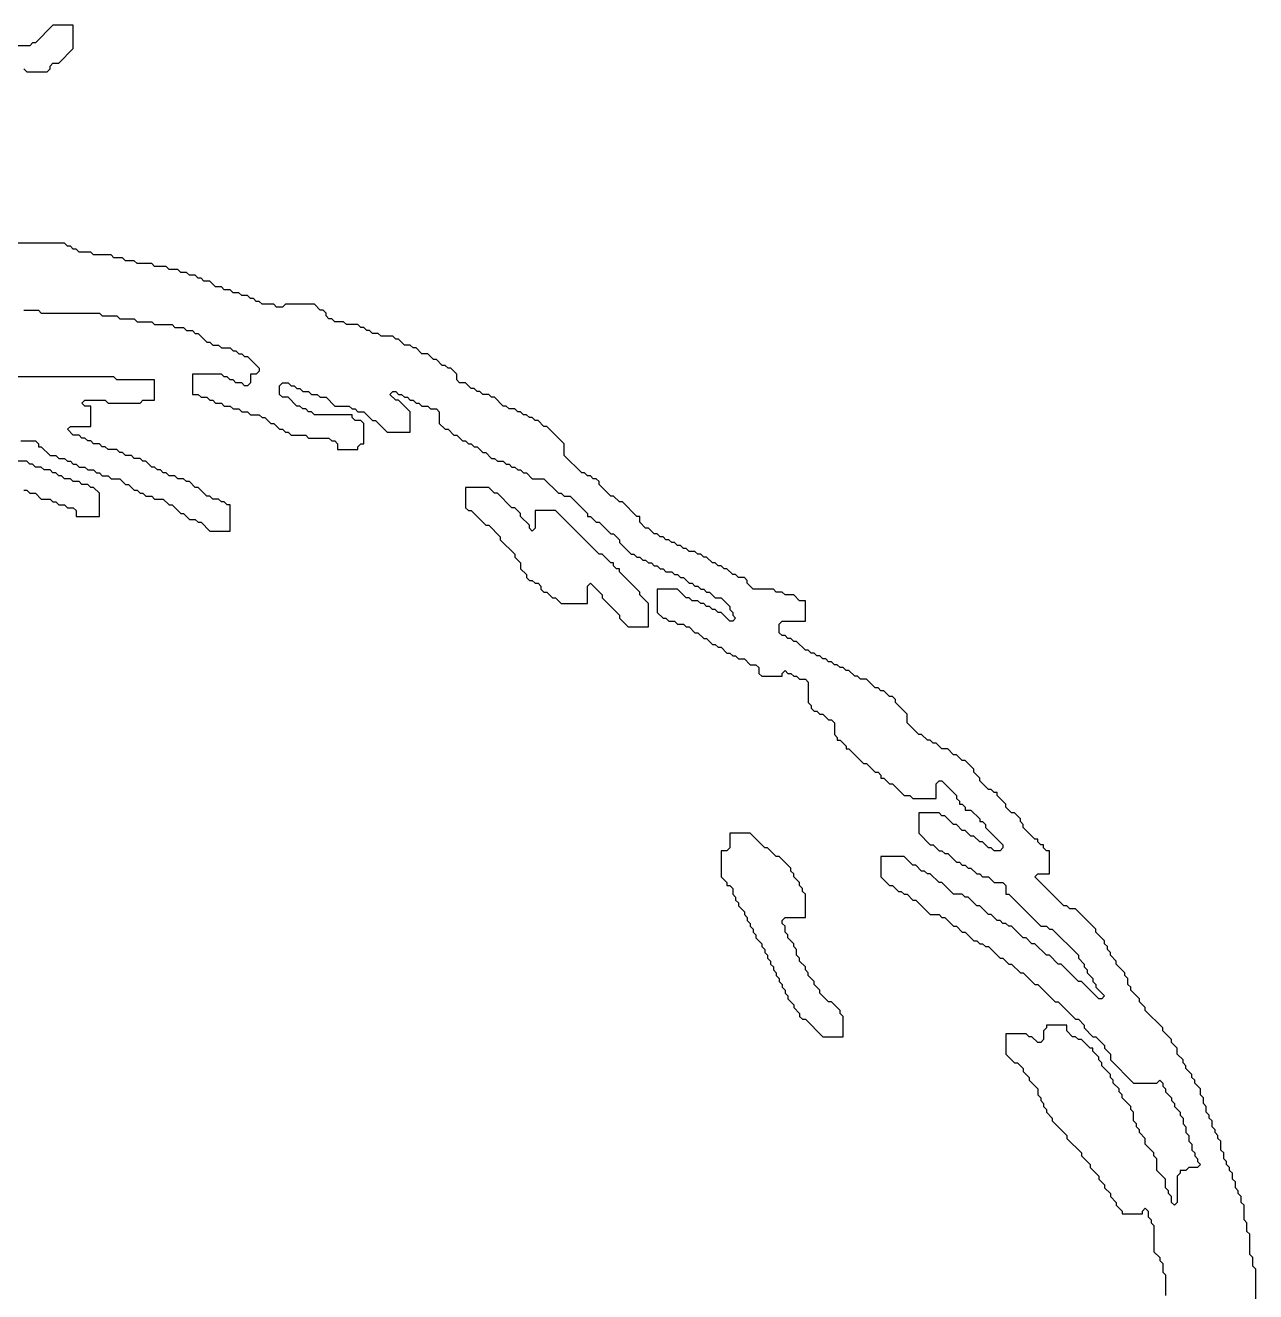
# Model space of a CAD drawing. Header units: metres. Extents: x 0 to 7998, y 2 to 10328.
# Drawn here: x 3615 to 4462, y 9457 to 10328 of the extents above; entities that cross this region are included whole.
import ezdxf

# ---------------------------------------------------------------- set-up
doc = ezdxf.new("R2010")
doc.units = ezdxf.units.M

msp = doc.modelspace()

# ---------------------------------------------------------------- linework, layer by layer
for points in [[(3614, 10298), (3616, 10296), (3630, 10296), (3632, 10298), (3632, 10300), (3634, 10302), (3638, 10302), (3648, 10312), (3648, 10328), (3634, 10328), (3622, 10316), (3620, 10316), (3618, 10314), (3610, 10314)], [(4462, 9440), (4462, 9472), (4460, 9474), (4460, 9480), (4458, 9482), (4458, 9496), (4456, 9498), (4456, 9504), (4454, 9506), (4454, 9516), (4452, 9518), (4452, 9522), (4450, 9524), (4450, 9526), (4448, 9528), (4448, 9532), (4446, 9534), (4446, 9538), (4444, 9540), (4444, 9542), (4442, 9544), (4442, 9546), (4440, 9548), (4440, 9552), (4438, 9554), (4438, 9560), (4436, 9562), (4436, 9564), (4434, 9566), (4434, 9568), (4432, 9570), (4432, 9574), (4430, 9576), (4430, 9578), (4428, 9580), (4428, 9584), (4426, 9586), (4426, 9590), (4424, 9592), (4424, 9596), (4420, 9600), (4420, 9602), (4418, 9604), (4418, 9606), (4414, 9610), (4414, 9612), (4412, 9614), (4412, 9616), (4408, 9620), (4408, 9624), (4404, 9628), (4404, 9630), (4398, 9636), (4398, 9638), (4386, 9650), (4386, 9652), (4382, 9656), (4382, 9658), (4376, 9664), (4376, 9666), (4374, 9668), (4374, 9672), (4372, 9674), (4372, 9676), (4366, 9682), (4366, 9684), (4362, 9688), (4362, 9690), (4360, 9692), (4360, 9694), (4358, 9696), (4358, 9698), (4352, 9704), (4352, 9706), (4338, 9720), (4334, 9720), (4332, 9722), (4330, 9722), (4310, 9742), (4312, 9744), (4320, 9744), (4320, 9760), (4318, 9760), (4316, 9762), (4316, 9764), (4314, 9764), (4312, 9766), (4312, 9768), (4310, 9768), (4302, 9776), (4302, 9778), (4300, 9780), (4300, 9782), (4296, 9786), (4294, 9786), (4290, 9790), (4290, 9792), (4284, 9798), (4284, 9800), (4282, 9800), (4280, 9802), (4278, 9802), (4272, 9808), (4272, 9810), (4268, 9814), (4268, 9816), (4262, 9822), (4260, 9822), (4256, 9826), (4254, 9826), (4250, 9830), (4246, 9830), (4242, 9834), (4240, 9834), (4238, 9836), (4236, 9836), (4232, 9840), (4230, 9840), (4222, 9848), (4222, 9854), (4214, 9862), (4214, 9864), (4212, 9866), (4210, 9866), (4206, 9870), (4204, 9870), (4202, 9872), (4200, 9872), (4194, 9878), (4190, 9878), (4188, 9880), (4186, 9880), (4182, 9884), (4180, 9884), (4178, 9886), (4176, 9886), (4174, 9888), (4172, 9888), (4170, 9890), (4168, 9890), (4166, 9892), (4164, 9892), (4162, 9894), (4160, 9894), (4158, 9896), (4156, 9896), (4154, 9898), (4152, 9898), (4146, 9904), (4144, 9904), (4142, 9906), (4140, 9906), (4138, 9908), (4136, 9908), (4134, 9910), (4134, 9916), (4136, 9918), (4152, 9918), (4152, 9932), (4148, 9932), (4144, 9936), (4138, 9936), (4136, 9938), (4132, 9938), (4130, 9940), (4116, 9940), (4112, 9944), (4112, 9946), (4110, 9948), (4106, 9948), (4104, 9950), (4102, 9950), (4098, 9954), (4096, 9954), (4094, 9956), (4092, 9956), (4090, 9958), (4088, 9958), (4084, 9962), (4082, 9962), (4080, 9964), (4078, 9964), (4076, 9966), (4072, 9966), (4070, 9968), (4068, 9968), (4066, 9970), (4064, 9970), (4062, 9972), (4060, 9972), (4058, 9974), (4056, 9974), (4054, 9976), (4052, 9976), (4050, 9978), (4048, 9978), (4044, 9982), (4042, 9982), (4038, 9986), (4038, 9990), (4036, 9990), (4026, 10000), (4024, 10000), (4020, 10004), (4018, 10004), (4010, 10012), (4010, 10014), (4008, 10016), (4006, 10016), (4004, 10018), (4002, 10018), (4000, 10020), (3998, 10020), (3986, 10032), (3986, 10040), (3974, 10052), (3972, 10052), (3968, 10056), (3966, 10056), (3964, 10058), (3962, 10058), (3960, 10060), (3958, 10060), (3956, 10062), (3954, 10062), (3952, 10064), (3948, 10064), (3946, 10066), (3944, 10066), (3938, 10072), (3936, 10072), (3934, 10074), (3930, 10074), (3928, 10076), (3926, 10076), (3924, 10078), (3922, 10078), (3918, 10082), (3914, 10082), (3912, 10084), (3912, 10088), (3908, 10092), (3906, 10092), (3904, 10094), (3902, 10094), (3898, 10098), (3896, 10098), (3892, 10102), (3888, 10102), (3884, 10106), (3882, 10106), (3880, 10108), (3876, 10108), (3872, 10112), (3870, 10112), (3868, 10114), (3860, 10114), (3858, 10116), (3854, 10116), (3852, 10118), (3850, 10118), (3848, 10120), (3846, 10120), (3844, 10122), (3836, 10122), (3834, 10124), (3828, 10124), (3826, 10126), (3824, 10126), (3822, 10128), (3822, 10130), (3820, 10132), (3818, 10132), (3814, 10136), (3794, 10136), (3792, 10134), (3788, 10134), (3786, 10136), (3778, 10136), (3776, 10138), (3774, 10138), (3772, 10140), (3770, 10140), (3768, 10142), (3764, 10142), (3762, 10144), (3758, 10144), (3756, 10146), (3752, 10146), (3750, 10148), (3746, 10148), (3742, 10152), (3738, 10152), (3736, 10154), (3734, 10154), (3732, 10156), (3728, 10156), (3726, 10158), (3722, 10158), (3720, 10160), (3714, 10160), (3712, 10162), (3704, 10162), (3702, 10164), (3692, 10164), (3690, 10166), (3684, 10166), (3682, 10168), (3676, 10168), (3674, 10170), (3662, 10170), (3660, 10172), (3652, 10172), (3650, 10174), (3648, 10174), (3646, 10176), (3644, 10176), (3642, 10178), (3596, 10178)], [(3614, 10132), (3624, 10132), (3626, 10130), (3666, 10130), (3668, 10128), (3678, 10128), (3680, 10126), (3690, 10126), (3692, 10124), (3702, 10124), (3704, 10122), (3716, 10122), (3718, 10120), (3724, 10120), (3726, 10118), (3730, 10118), (3732, 10116), (3734, 10116), (3740, 10110), (3742, 10110), (3744, 10108), (3748, 10108), (3750, 10106), (3756, 10106), (3758, 10104), (3760, 10104), (3762, 10102), (3764, 10102), (3766, 10100), (3768, 10100), (3776, 10092), (3776, 10090), (3774, 10088), (3770, 10088), (3770, 10082), (3768, 10080), (3766, 10080), (3764, 10082), (3760, 10082), (3758, 10084), (3756, 10084), (3754, 10086), (3752, 10086), (3750, 10088), (3730, 10088), (3730, 10074), (3734, 10074), (3736, 10072), (3740, 10072), (3742, 10070), (3744, 10070), (3746, 10068), (3750, 10068), (3752, 10066), (3756, 10066), (3758, 10064), (3762, 10064), (3764, 10062), (3768, 10062), (3770, 10060), (3776, 10060), (3778, 10058), (3780, 10058), (3784, 10054), (3786, 10054), (3790, 10050), (3792, 10050), (3794, 10048), (3796, 10048), (3798, 10046), (3808, 10046), (3810, 10044), (3824, 10044), (3826, 10042), (3828, 10042), (3830, 10040), (3830, 10036), (3844, 10036), (3844, 10038), (3846, 10040), (3848, 10040), (3848, 10054), (3846, 10056), (3842, 10056), (3840, 10058), (3840, 10060), (3814, 10060), (3812, 10062), (3810, 10062), (3808, 10064), (3806, 10064), (3804, 10066), (3802, 10066), (3796, 10072), (3792, 10072), (3790, 10074), (3790, 10080), (3792, 10082), (3796, 10082), (3798, 10080), (3800, 10080), (3802, 10078), (3804, 10078), (3806, 10076), (3810, 10076), (3812, 10074), (3816, 10074), (3818, 10072), (3822, 10072), (3828, 10066), (3838, 10066), (3840, 10064), (3842, 10064), (3844, 10062), (3848, 10062), (3854, 10056), (3856, 10056), (3864, 10048), (3880, 10048), (3880, 10062), (3872, 10070), (3870, 10070), (3866, 10074), (3868, 10076), (3870, 10076), (3872, 10074), (3874, 10074), (3876, 10072), (3878, 10072), (3880, 10070), (3882, 10070), (3884, 10068), (3886, 10068), (3888, 10066), (3892, 10066), (3894, 10064), (3898, 10064), (3900, 10062), (3900, 10054), (3904, 10050), (3906, 10050), (3910, 10046), (3912, 10046), (3916, 10042), (3918, 10042), (3920, 10040), (3922, 10040), (3924, 10038), (3926, 10038), (3930, 10034), (3932, 10034), (3936, 10030), (3938, 10030), (3940, 10028), (3944, 10028), (3946, 10026), (3948, 10026), (3950, 10024), (3952, 10024), (3954, 10022), (3956, 10022), (3958, 10020), (3960, 10020), (3964, 10016), (3972, 10016), (3982, 10006), (3984, 10006), (3986, 10004), (3990, 10004), (4002, 9992), (4002, 9990), (4004, 9990), (4008, 9986), (4010, 9986), (4018, 9978), (4020, 9978), (4024, 9974), (4024, 9972), (4032, 9964), (4034, 9964), (4036, 9962), (4038, 9962), (4040, 9960), (4042, 9960), (4044, 9958), (4046, 9958), (4048, 9956), (4050, 9956), (4052, 9954), (4054, 9954), (4056, 9952), (4060, 9952), (4062, 9950), (4064, 9950), (4066, 9948), (4068, 9948), (4072, 9944), (4074, 9944), (4076, 9942), (4078, 9942), (4080, 9940), (4082, 9940), (4084, 9938), (4086, 9938), (4090, 9934), (4094, 9934), (4100, 9928), (4100, 9926), (4102, 9924), (4102, 9922), (4104, 9920), (4102, 9918), (4100, 9918), (4094, 9924), (4092, 9924), (4090, 9926), (4088, 9926), (4086, 9928), (4084, 9928), (4082, 9930), (4080, 9930), (4078, 9932), (4074, 9932), (4072, 9934), (4070, 9934), (4064, 9940), (4050, 9940), (4050, 9924), (4054, 9920), (4056, 9920), (4058, 9918), (4062, 9918), (4064, 9916), (4068, 9916), (4070, 9914), (4072, 9914), (4076, 9910), (4078, 9910), (4082, 9906), (4084, 9906), (4088, 9902), (4090, 9902), (4092, 9900), (4094, 9900), (4098, 9896), (4100, 9896), (4102, 9894), (4104, 9894), (4106, 9892), (4110, 9892), (4114, 9888), (4118, 9888), (4120, 9886), (4120, 9882), (4122, 9880), (4136, 9880), (4136, 9882), (4138, 9884), (4140, 9882), (4142, 9882), (4144, 9880), (4146, 9880), (4148, 9878), (4152, 9878), (4154, 9876), (4154, 9862), (4156, 9860), (4156, 9858), (4158, 9856), (4160, 9856), (4162, 9854), (4164, 9854), (4168, 9850), (4170, 9850), (4172, 9848), (4172, 9840), (4174, 9838), (4174, 9836), (4176, 9836), (4180, 9832), (4180, 9830), (4182, 9830), (4192, 9820), (4194, 9820), (4200, 9814), (4202, 9814), (4204, 9812), (4204, 9810), (4206, 9810), (4210, 9806), (4212, 9806), (4220, 9798), (4224, 9798), (4226, 9796), (4242, 9796), (4242, 9806), (4244, 9808), (4246, 9808), (4256, 9798), (4256, 9796), (4258, 9794), (4258, 9792), (4260, 9792), (4262, 9790), (4262, 9788), (4266, 9788), (4272, 9782), (4272, 9780), (4274, 9780), (4276, 9778), (4276, 9776), (4288, 9764), (4288, 9762), (4286, 9760), (4282, 9760), (4280, 9762), (4278, 9762), (4274, 9766), (4272, 9766), (4268, 9770), (4266, 9770), (4262, 9774), (4260, 9774), (4256, 9778), (4254, 9778), (4248, 9784), (4246, 9784), (4244, 9786), (4230, 9786), (4230, 9772), (4238, 9764), (4240, 9764), (4244, 9760), (4246, 9760), (4248, 9758), (4250, 9758), (4256, 9752), (4258, 9752), (4260, 9750), (4262, 9750), (4264, 9748), (4266, 9748), (4270, 9744), (4272, 9744), (4274, 9742), (4278, 9742), (4282, 9738), (4288, 9738), (4290, 9736), (4290, 9730), (4292, 9730), (4314, 9708), (4318, 9708), (4320, 9706), (4322, 9706), (4340, 9688), (4340, 9686), (4344, 9682), (4344, 9680), (4346, 9678), (4346, 9676), (4350, 9672), (4350, 9670), (4352, 9668), (4352, 9666), (4358, 9660), (4356, 9658), (4354, 9658), (4342, 9670), (4340, 9670), (4328, 9682), (4326, 9682), (4320, 9688), (4318, 9688), (4310, 9696), (4308, 9696), (4304, 9700), (4302, 9700), (4294, 9708), (4292, 9708), (4290, 9710), (4288, 9710), (4286, 9712), (4284, 9712), (4280, 9716), (4278, 9716), (4272, 9722), (4270, 9722), (4264, 9728), (4262, 9728), (4260, 9730), (4254, 9730), (4246, 9738), (4244, 9738), (4238, 9744), (4236, 9744), (4234, 9746), (4232, 9746), (4228, 9750), (4226, 9750), (4220, 9756), (4204, 9756), (4204, 9742), (4210, 9736), (4212, 9736), (4216, 9732), (4218, 9732), (4220, 9730), (4222, 9730), (4226, 9726), (4228, 9726), (4238, 9716), (4244, 9716), (4246, 9714), (4248, 9714), (4254, 9708), (4256, 9708), (4260, 9704), (4262, 9704), (4268, 9698), (4270, 9698), (4272, 9696), (4274, 9696), (4276, 9694), (4278, 9694), (4286, 9686), (4288, 9686), (4292, 9682), (4294, 9682), (4300, 9676), (4302, 9676), (4310, 9668), (4312, 9668), (4324, 9656), (4326, 9656), (4338, 9644), (4340, 9644), (4344, 9640), (4344, 9638), (4350, 9632), (4352, 9632), (4358, 9626), (4358, 9624), (4362, 9620), (4362, 9616), (4378, 9600), (4394, 9600), (4396, 9602), (4398, 9600), (4398, 9598), (4400, 9596), (4400, 9594), (4404, 9590), (4404, 9588), (4406, 9586), (4406, 9584), (4410, 9580), (4410, 9578), (4412, 9576), (4412, 9572), (4414, 9570), (4414, 9566), (4416, 9564), (4416, 9560), (4418, 9558), (4418, 9554), (4420, 9552), (4420, 9550), (4422, 9548), (4422, 9546), (4424, 9544), (4422, 9542), (4416, 9542), (4414, 9540), (4410, 9540), (4410, 9538), (4408, 9536), (4408, 9518), (4406, 9516), (4404, 9518), (4404, 9522), (4402, 9524), (4402, 9526), (4400, 9528), (4400, 9534), (4394, 9540), (4394, 9548), (4392, 9550), (4392, 9552), (4386, 9558), (4386, 9562), (4382, 9566), (4382, 9568), (4380, 9570), (4380, 9572), (4378, 9574), (4378, 9580), (4376, 9582), (4376, 9584), (4370, 9590), (4370, 9592), (4368, 9594), (4368, 9596), (4364, 9600), (4364, 9602), (4362, 9604), (4362, 9606), (4356, 9612), (4356, 9614), (4354, 9616), (4354, 9618), (4350, 9622), (4350, 9624), (4348, 9624), (4342, 9630), (4340, 9630), (4338, 9632), (4336, 9632), (4332, 9636), (4332, 9640), (4318, 9640), (4318, 9638), (4316, 9636), (4316, 9630), (4314, 9628), (4312, 9628), (4308, 9632), (4306, 9632), (4304, 9634), (4290, 9634), (4290, 9620), (4296, 9614), (4298, 9614), (4302, 9610), (4302, 9608), (4306, 9604), (4306, 9602), (4312, 9596), (4312, 9592), (4314, 9590), (4314, 9588), (4316, 9586), (4316, 9584), (4318, 9582), (4318, 9580), (4322, 9576), (4322, 9574), (4332, 9564), (4332, 9562), (4342, 9552), (4342, 9550), (4348, 9544), (4348, 9542), (4354, 9536), (4354, 9534), (4358, 9530), (4358, 9528), (4362, 9524), (4362, 9522), (4366, 9518), (4366, 9516), (4370, 9512), (4370, 9510), (4384, 9510), (4384, 9512), (4386, 9514), (4388, 9512), (4388, 9508), (4390, 9506), (4390, 9504), (4392, 9502), (4392, 9484), (4396, 9480), (4396, 9478), (4398, 9476), (4398, 9470), (4400, 9468), (4400, 9454)], [(3612, 10042), (3622, 10042), (3624, 10040), (3624, 10038), (3626, 10038), (3632, 10032), (3636, 10032), (3638, 10030), (3642, 10030), (3644, 10028), (3646, 10028), (3648, 10026), (3650, 10026), (3652, 10024), (3656, 10024), (3658, 10022), (3662, 10022), (3664, 10020), (3666, 10020), (3668, 10018), (3672, 10018), (3674, 10016), (3680, 10016), (3684, 10012), (3686, 10012), (3690, 10008), (3692, 10008), (3694, 10006), (3696, 10006), (3698, 10004), (3702, 10004), (3704, 10002), (3710, 10002), (3714, 9998), (3716, 9998), (3722, 9992), (3724, 9992), (3728, 9988), (3732, 9988), (3734, 9986), (3736, 9986), (3742, 9980), (3756, 9980), (3756, 9998), (3754, 9998), (3752, 10000), (3750, 10000), (3748, 10002), (3744, 10002), (3742, 10004), (3740, 10004), (3734, 10010), (3732, 10010), (3728, 10014), (3726, 10014), (3724, 10016), (3720, 10016), (3718, 10018), (3714, 10018), (3712, 10020), (3710, 10020), (3708, 10022), (3706, 10022), (3704, 10024), (3702, 10024), (3698, 10028), (3696, 10028), (3694, 10030), (3690, 10030), (3688, 10032), (3684, 10032), (3682, 10034), (3680, 10034), (3678, 10036), (3672, 10036), (3670, 10038), (3668, 10038), (3666, 10040), (3662, 10040), (3660, 10042), (3658, 10042), (3656, 10044), (3654, 10044), (3652, 10046), (3648, 10046), (3644, 10050), (3646, 10052), (3660, 10052), (3660, 10066), (3656, 10066), (3654, 10068), (3656, 10070), (3670, 10070), (3672, 10068), (3694, 10068), (3696, 10070), (3704, 10070), (3704, 10084), (3678, 10084), (3676, 10086), (3598, 10086)], [(3614, 10008), (3616, 10008), (3618, 10006), (3622, 10006), (3626, 10002), (3632, 10002), (3634, 10000), (3636, 10000), (3638, 9998), (3642, 9998), (3644, 9996), (3648, 9996), (3650, 9994), (3650, 9990), (3666, 9990), (3666, 10006), (3662, 10010), (3660, 10010), (3658, 10012), (3654, 10012), (3652, 10014), (3648, 10014), (3646, 10016), (3642, 10016), (3640, 10018), (3638, 10018), (3636, 10020), (3634, 10020), (3632, 10022), (3628, 10022), (3626, 10024), (3622, 10024), (3620, 10026), (3618, 10026), (3616, 10028), (3602, 10028)]]:
    msp.add_lwpolyline(points)
for points in [[(3918, 10010), (3918, 9996), (3920, 9994), (3922, 9994), (3932, 9984), (3934, 9984), (3942, 9976), (3942, 9974), (3952, 9964), (3952, 9962), (3956, 9958), (3956, 9954), (3960, 9950), (3960, 9948), (3962, 9946), (3964, 9946), (3966, 9944), (3968, 9944), (3970, 9942), (3970, 9940), (3972, 9938), (3974, 9938), (3978, 9934), (3980, 9934), (3984, 9930), (4002, 9930), (4002, 9942), (4004, 9944), (4012, 9936), (4012, 9934), (4024, 9922), (4024, 9920), (4030, 9914), (4044, 9914), (4044, 9930), (4038, 9936), (4038, 9938), (4024, 9952), (4024, 9954), (4022, 9954), (4020, 9956), (4020, 9958), (4018, 9958), (4012, 9964), (4010, 9964), (3980, 9994), (3966, 9994), (3966, 9982), (3964, 9980), (3962, 9982), (3962, 9984), (3956, 9990), (3956, 9992), (3952, 9996), (3950, 9996), (3940, 10006), (3938, 10006), (3934, 10010)], [(4100, 9772), (4100, 9762), (4098, 9760), (4094, 9760), (4094, 9742), (4098, 9738), (4098, 9736), (4100, 9736), (4102, 9734), (4102, 9730), (4104, 9728), (4104, 9726), (4106, 9724), (4106, 9722), (4110, 9718), (4110, 9716), (4112, 9714), (4112, 9712), (4114, 9710), (4114, 9708), (4116, 9706), (4116, 9704), (4118, 9702), (4118, 9700), (4122, 9696), (4122, 9694), (4124, 9692), (4124, 9690), (4126, 9688), (4126, 9686), (4128, 9684), (4128, 9682), (4130, 9680), (4130, 9678), (4132, 9676), (4132, 9674), (4134, 9672), (4134, 9670), (4136, 9668), (4136, 9666), (4138, 9664), (4138, 9662), (4140, 9660), (4140, 9658), (4144, 9654), (4144, 9652), (4148, 9648), (4148, 9646), (4150, 9644), (4152, 9644), (4164, 9632), (4178, 9632), (4178, 9646), (4176, 9648), (4176, 9650), (4170, 9656), (4168, 9656), (4162, 9662), (4162, 9664), (4158, 9668), (4158, 9670), (4154, 9674), (4154, 9676), (4152, 9678), (4152, 9680), (4148, 9684), (4148, 9686), (4146, 9688), (4146, 9692), (4144, 9694), (4144, 9696), (4140, 9700), (4140, 9702), (4138, 9704), (4138, 9708), (4136, 9710), (4136, 9712), (4138, 9714), (4152, 9714), (4152, 9730), (4150, 9732), (4150, 9734), (4148, 9736), (4148, 9738), (4144, 9742), (4144, 9744), (4142, 9746), (4142, 9748), (4134, 9756), (4132, 9756), (4126, 9762), (4124, 9762), (4114, 9772)]]:
    msp.add_lwpolyline(points, close=True)

doc.saveas('drawing.dxf')
